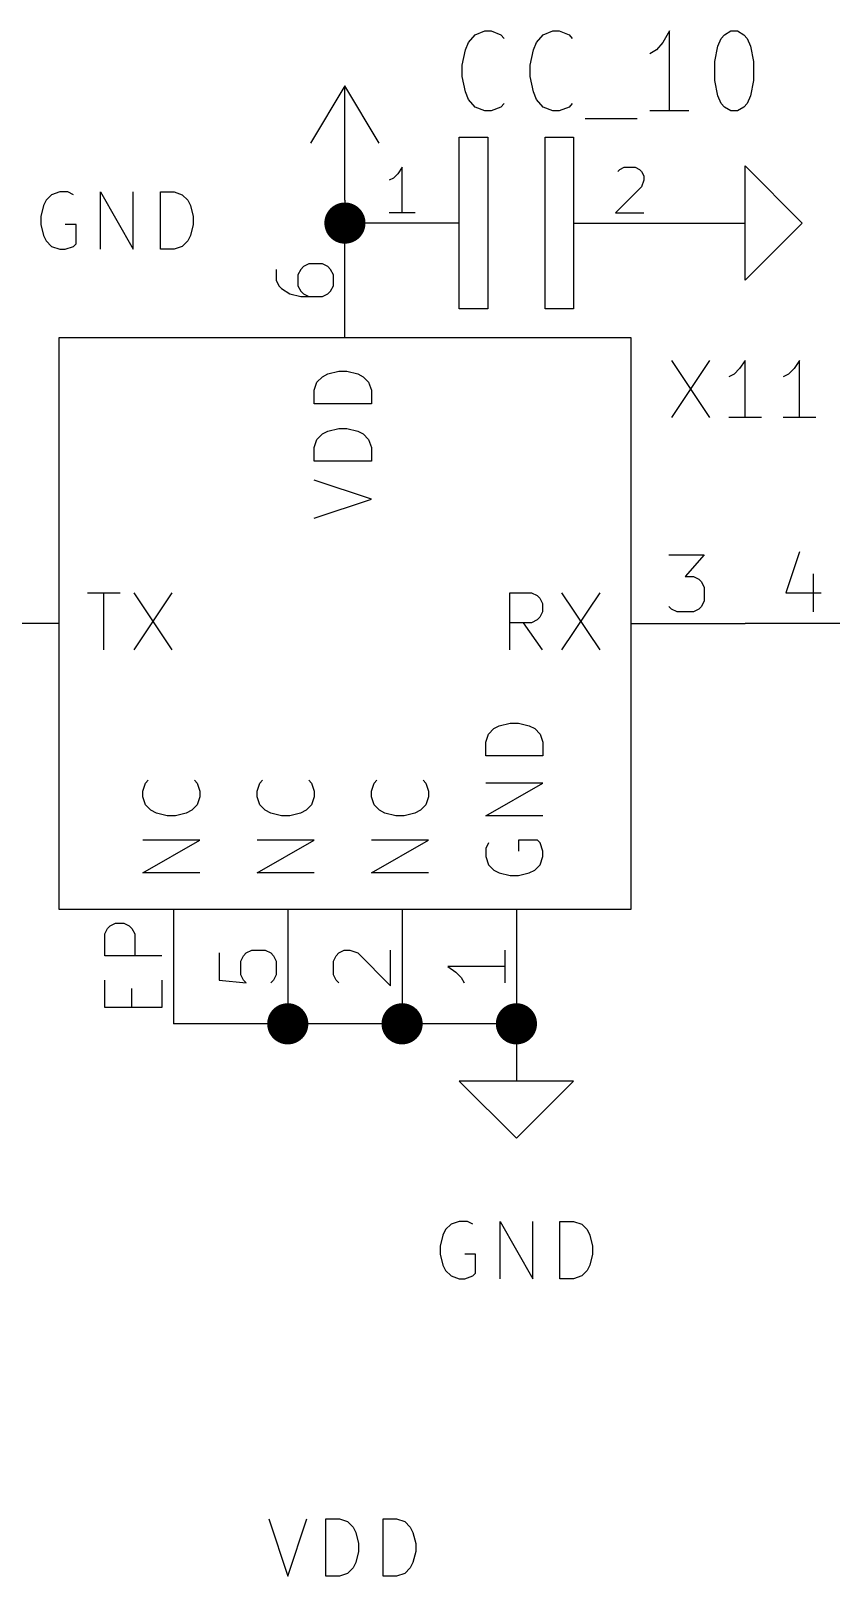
# Model space of a CAD drawing. Header units: millimetres. Extents: x 10 to 287, y -200 to -10.
# Drawn here: x 88.78 to 106.56, y -140.53 to -106.22 of the extents above; entities that cross this region are included whole.
import ezdxf

# ---------------------------------------------------------------- set-up
doc = ezdxf.new("R2010")
doc.units = ezdxf.units.MM
for name, color, linetype in [('GREENSIXTYFIVE', 129, 'CONTINUOUS'), ('LIGHTGREEN', 92, 'CONTINUOUS'), ('LIGHTRED', 12, 'CONTINUOUS'), ('RED', 14, 'CONTINUOUS')]:
    doc.layers.add(name, color=color, linetype=linetype)

msp = doc.modelspace()

# ---------------------------------------------------------------- linework, layer by layer
at = {"layer": 'GREENSIXTYFIVE', "linetype": 'CONTINUOUS'}
for p, q in [((98.5055, -106.4766), (98.6494, -106.3073)), ((98.5055, -106.4766), (98.6494, -106.3073)), ((98.6494, -106.3073), (98.8653, -106.2226)), ((98.6494, -106.3073), (98.8653, -106.2226)), ((98.8653, -106.2226), (99.0092, -106.2226)), ((98.8653, -106.2226), (99.0092, -106.2226)), ((99.0092, -106.2226), (99.2251, -106.3073)), ((99.0092, -106.2226), (99.2251, -106.3073)), ((99.2251, -106.3073), (99.2971, -106.392)), ((99.2251, -106.3073), (99.2971, -106.392)), ((100.0168, -106.4766), (100.1607, -106.3073)), ((100.0168, -106.4766), (100.1607, -106.3073)), ((100.1607, -106.3073), (100.3766, -106.2226)), ((100.1607, -106.3073), (100.3766, -106.2226)), ((100.3766, -106.2226), (100.5205, -106.2226)), ((100.3766, -106.2226), (100.5205, -106.2226)), ((100.5205, -106.2226), (100.7364, -106.3073)), ((100.5205, -106.2226), (100.7364, -106.3073)), ((100.7364, -106.3073), (100.8084, -106.392)), ((100.7364, -106.3073), (100.8084, -106.392)), ((102.9674, -106.2226), (102.8235, -106.4766)), ((102.9674, -106.2226), (102.8235, -106.4766)), ((102.9674, -108.0006), (102.9674, -106.2226)), ((102.9674, -108.0006), (102.9674, -106.2226)), ((104.1189, -106.392), (104.1908, -106.3073)), ((104.1189, -106.392), (104.1908, -106.3073)), ((104.1908, -106.3073), (104.3348, -106.2226)), ((104.1908, -106.3073), (104.3348, -106.2226)), ((104.3348, -106.2226), (104.4787, -106.2226)), ((104.3348, -106.2226), (104.4787, -106.2226)), ((104.4787, -106.2226), (104.6226, -106.3073)), ((104.4787, -106.2226), (104.6226, -106.3073)), ((104.6226, -106.3073), (104.6946, -106.392)), ((104.6226, -106.3073), (104.6946, -106.392)), ((98.3615, -106.9846), (98.4335, -106.646)), ((98.3615, -106.9846), (98.4335, -106.646)), ((98.4335, -106.646), (98.5055, -106.4766)), ((98.4335, -106.646), (98.5055, -106.4766)), ((99.8728, -106.9846), (99.9448, -106.646)), ((99.8728, -106.9846), (99.9448, -106.646)), ((99.9448, -106.646), (100.0168, -106.4766)), ((99.9448, -106.646), (100.0168, -106.4766)), ((102.6796, -106.646), (102.5356, -106.7306)), ((102.6796, -106.646), (102.5356, -106.7306)), ((102.8235, -106.4766), (102.6796, -106.646)), ((102.8235, -106.4766), (102.6796, -106.646)), ((103.9749, -106.9), (104.0469, -106.5613)), ((103.9749, -106.9), (104.0469, -106.5613)), ((104.0469, -106.5613), (104.1189, -106.392)), ((104.0469, -106.5613), (104.1189, -106.392)), ((104.6946, -106.392), (104.7666, -106.5613)), ((104.6946, -106.392), (104.7666, -106.5613)), ((104.7666, -106.5613), (104.8385, -106.9)), ((104.7666, -106.5613), (104.8385, -106.9)), ((98.3615, -107.2386), (98.3615, -106.9846)), ((98.3615, -107.2386), (98.3615, -106.9846)), ((99.8728, -107.2386), (99.8728, -106.9846)), ((99.8728, -107.2386), (99.8728, -106.9846)), ((103.9749, -107.3233), (103.9749, -106.9)), ((103.9749, -107.3233), (103.9749, -106.9)), ((104.8385, -106.9), (104.8385, -107.3233)), ((104.8385, -106.9), (104.8385, -107.3233)), ((98.4335, -107.5773), (98.3615, -107.2386)), ((98.4335, -107.5773), (98.3615, -107.2386)), ((99.9448, -107.5773), (99.8728, -107.2386)), ((99.9448, -107.5773), (99.8728, -107.2386)), ((104.0469, -107.662), (103.9749, -107.3233)), ((104.0469, -107.662), (103.9749, -107.3233)), ((104.8385, -107.3233), (104.7666, -107.662)), ((104.8385, -107.3233), (104.7666, -107.662)), ((98.5055, -107.7466), (98.4335, -107.5773)), ((98.5055, -107.7466), (98.4335, -107.5773)), ((100.0168, -107.7466), (99.9448, -107.5773)), ((100.0168, -107.7466), (99.9448, -107.5773)), ((104.1189, -107.8313), (104.0469, -107.662)), ((104.1189, -107.8313), (104.0469, -107.662)), ((104.7666, -107.662), (104.6946, -107.8313)), ((104.7666, -107.662), (104.6946, -107.8313)), ((98.6494, -107.916), (98.5055, -107.7466)), ((98.6494, -107.916), (98.5055, -107.7466)), ((98.8653, -108.0006), (98.6494, -107.916)), ((98.8653, -108.0006), (98.6494, -107.916)), ((99.0092, -108.0006), (98.8653, -108.0006)), ((99.0092, -108.0006), (98.8653, -108.0006)), ((99.2251, -107.916), (99.0092, -108.0006)), ((99.2251, -107.916), (99.0092, -108.0006)), ((99.2971, -107.8313), (99.2251, -107.916)), ((99.2971, -107.8313), (99.2251, -107.916)), ((100.1607, -107.916), (100.0168, -107.7466)), ((100.1607, -107.916), (100.0168, -107.7466)), ((100.3766, -108.0006), (100.1607, -107.916)), ((100.3766, -108.0006), (100.1607, -107.916)), ((100.5205, -108.0006), (100.3766, -108.0006)), ((100.5205, -108.0006), (100.3766, -108.0006)), ((100.7364, -107.916), (100.5205, -108.0006)), ((100.7364, -107.916), (100.5205, -108.0006)), ((100.8084, -107.8313), (100.7364, -107.916)), ((100.8084, -107.8313), (100.7364, -107.916)), ((103.3992, -108.0006), (102.5356, -108.0006)), ((103.3992, -108.0006), (102.5356, -108.0006)), ((104.1908, -107.916), (104.1189, -107.8313)), ((104.1908, -107.916), (104.1189, -107.8313)), ((104.3348, -108.0006), (104.1908, -107.916)), ((104.3348, -108.0006), (104.1908, -107.916)), ((104.4787, -108.0006), (104.3348, -108.0006)), ((104.4787, -108.0006), (104.3348, -108.0006)), ((104.6226, -107.916), (104.4787, -108.0006)), ((104.6226, -107.916), (104.4787, -108.0006)), ((104.6946, -107.8313), (104.6226, -107.916)), ((104.6946, -107.8313), (104.6226, -107.916)), ((101.0963, -108.17), (102.2477, -108.17)), ((101.0963, -108.17), (102.2477, -108.17)), ((89.0595, -110.1015), (88.9991, -110.3434)), ((89.0595, -110.1015), (88.9991, -110.3434)), ((89.12, -109.9806), (89.0595, -110.1015)), ((89.12, -109.9806), (89.0595, -110.1015)), ((89.241, -109.8596), (89.12, -109.9806)), ((89.241, -109.8596), (89.12, -109.9806)), ((89.4224, -109.7991), (89.241, -109.8596)), ((89.4224, -109.7991), (89.241, -109.8596)), ((89.6038, -109.7991), (89.4224, -109.7991)), ((89.6038, -109.7991), (89.4224, -109.7991)), ((89.7248, -109.8596), (89.6038, -109.7991)), ((89.7248, -109.8596), (89.6038, -109.7991)), ((90.3295, -111.0691), (90.3295, -109.7991)), ((90.3295, -109.7991), (91.0552, -111.0691)), ((90.3295, -111.0691), (90.3295, -109.7991)), ((90.3295, -109.7991), (91.0552, -111.0691)), ((91.0552, -111.0691), (91.0552, -109.7991)), ((91.0552, -111.0691), (91.0552, -109.7991)), ((91.66, -111.0691), (91.66, -109.7991)), ((91.66, -109.7991), (91.9624, -109.7991)), ((91.66, -111.0691), (91.66, -109.7991)), ((91.66, -109.7991), (91.9624, -109.7991)), ((91.9624, -109.7991), (92.1438, -109.8596)), ((91.9624, -109.7991), (92.1438, -109.8596)), ((92.1438, -109.8596), (92.2648, -109.9806)), ((92.1438, -109.8596), (92.2648, -109.9806)), ((92.2648, -109.9806), (92.3253, -110.1015)), ((92.2648, -109.9806), (92.3253, -110.1015)), ((92.3253, -110.1015), (92.3857, -110.3434)), ((92.3253, -110.1015), (92.3857, -110.3434)), ((88.9991, -110.3434), (88.9991, -110.5248)), ((88.9991, -110.3434), (88.9991, -110.5248)), ((92.3857, -110.3434), (92.3857, -110.5248)), ((92.3857, -110.3434), (92.3857, -110.5248)), ((88.9991, -110.5248), (89.0595, -110.7667)), ((88.9991, -110.5248), (89.0595, -110.7667)), ((89.0595, -110.7667), (89.12, -110.8877)), ((89.0595, -110.7667), (89.12, -110.8877)), ((89.7852, -110.5248), (89.5433, -110.5248)), ((89.7852, -110.5248), (89.5433, -110.5248)), ((89.7852, -110.9482), (89.7852, -110.5248)), ((89.7852, -110.9482), (89.7852, -110.5248)), ((92.3253, -110.7667), (92.2648, -110.8877)), ((92.3253, -110.7667), (92.2648, -110.8877)), ((92.3857, -110.5248), (92.3253, -110.7667)), ((92.3857, -110.5248), (92.3253, -110.7667)), ((89.12, -110.8877), (89.241, -111.0087)), ((89.12, -110.8877), (89.241, -111.0087)), ((89.241, -111.0087), (89.4224, -111.0691)), ((89.241, -111.0087), (89.4224, -111.0691)), ((89.4224, -111.0691), (89.5433, -111.0691)), ((89.4224, -111.0691), (89.5433, -111.0691)), ((89.5433, -111.0691), (89.7248, -111.0087)), ((89.5433, -111.0691), (89.7248, -111.0087)), ((89.7248, -111.0087), (89.7852, -110.9482)), ((89.7248, -111.0087), (89.7852, -110.9482)), ((91.9624, -111.0691), (91.66, -111.0691)), ((91.9624, -111.0691), (91.66, -111.0691)), ((92.1438, -111.0087), (91.9624, -111.0691)), ((92.1438, -111.0087), (91.9624, -111.0691)), ((92.2648, -110.8877), (92.1438, -111.0087)), ((92.2648, -110.8877), (92.1438, -111.0087)), ((103.0151, -113.539), (103.8617, -114.809)), ((103.8617, -113.539), (103.0151, -114.809)), ((103.0151, -113.539), (103.8617, -114.809)), ((103.8617, -113.539), (103.0151, -114.809)), ((104.6479, -113.539), (104.527, -113.7205)), ((104.6479, -113.539), (104.527, -113.7205)), ((104.6479, -114.809), (104.6479, -113.539)), ((104.6479, -114.809), (104.6479, -113.539)), ((105.8574, -113.539), (105.7365, -113.7205)), ((105.8574, -113.539), (105.7365, -113.7205)), ((105.8574, -114.809), (105.8574, -113.539)), ((105.8574, -114.809), (105.8574, -113.539)), ((95.136, -114.0218), (95.257, -113.9008)), ((95.136, -114.0218), (95.257, -113.9008)), ((95.257, -113.9008), (95.3779, -113.8403)), ((95.257, -113.9008), (95.3779, -113.8403)), ((95.3779, -113.8403), (95.6198, -113.7799)), ((95.3779, -113.8403), (95.6198, -113.7799)), ((95.6198, -113.7799), (95.8012, -113.7799)), ((95.6198, -113.7799), (95.8012, -113.7799)), ((95.8012, -113.7799), (96.0431, -113.8403)), ((95.8012, -113.7799), (96.0431, -113.8403)), ((96.0431, -113.8403), (96.1641, -113.9008)), ((96.0431, -113.8403), (96.1641, -113.9008)), ((96.1641, -113.9008), (96.2851, -114.0218)), ((96.1641, -113.9008), (96.2851, -114.0218)), ((104.406, -113.8414), (104.2851, -113.9019)), ((104.406, -113.8414), (104.2851, -113.9019)), ((104.527, -113.7205), (104.406, -113.8414)), ((104.527, -113.7205), (104.406, -113.8414)), ((105.6155, -113.8414), (105.4946, -113.9019)), ((105.6155, -113.8414), (105.4946, -113.9019)), ((105.7365, -113.7205), (105.6155, -113.8414)), ((105.7365, -113.7205), (105.6155, -113.8414)), ((95.0755, -114.2032), (95.136, -114.0218)), ((95.0755, -114.2032), (95.136, -114.0218)), ((95.0755, -114.5056), (95.0755, -114.2032)), ((95.0755, -114.5056), (95.0755, -114.2032)), ((96.2851, -114.0218), (96.3455, -114.2032)), ((96.2851, -114.0218), (96.3455, -114.2032)), ((96.3455, -114.2032), (96.3455, -114.5056)), ((96.3455, -114.2032), (96.3455, -114.5056)), ((96.3455, -114.5056), (95.0755, -114.5056)), ((96.3455, -114.5056), (95.0755, -114.5056)), ((105.0108, -114.809), (104.2851, -114.809)), ((105.0108, -114.809), (104.2851, -114.809)), ((106.2203, -114.809), (105.4946, -114.809)), ((106.2203, -114.809), (105.4946, -114.809)), ((95.136, -115.2918), (95.257, -115.1708)), ((95.136, -115.2918), (95.257, -115.1708)), ((95.257, -115.1708), (95.3779, -115.1103)), ((95.257, -115.1708), (95.3779, -115.1103)), ((95.3779, -115.1103), (95.6198, -115.0499)), ((95.3779, -115.1103), (95.6198, -115.0499)), ((95.6198, -115.0499), (95.8012, -115.0499)), ((95.6198, -115.0499), (95.8012, -115.0499)), ((95.8012, -115.0499), (96.0431, -115.1103)), ((95.8012, -115.0499), (96.0431, -115.1103)), ((96.0431, -115.1103), (96.1641, -115.1708)), ((96.0431, -115.1103), (96.1641, -115.1708)), ((96.1641, -115.1708), (96.2851, -115.2918)), ((96.1641, -115.1708), (96.2851, -115.2918)), ((95.0755, -115.4732), (95.136, -115.2918)), ((95.0755, -115.4732), (95.136, -115.2918)), ((95.0755, -115.7756), (95.0755, -115.4732)), ((95.0755, -115.7756), (95.0755, -115.4732)), ((96.2851, -115.2918), (96.3455, -115.4732)), ((96.2851, -115.2918), (96.3455, -115.4732)), ((96.3455, -115.4732), (96.3455, -115.7756)), ((96.3455, -115.4732), (96.3455, -115.7756)), ((96.3455, -115.7756), (95.0755, -115.7756)), ((96.3455, -115.7756), (95.0755, -115.7756)), ((96.3455, -116.6223), (95.0755, -116.1989)), ((96.3455, -116.6223), (95.0755, -116.1989)), ((95.0755, -117.0456), (96.3455, -116.6223)), ((95.0755, -117.0456), (96.3455, -116.6223)), ((90.0369, -118.6975), (90.7626, -118.6975)), ((90.0369, -118.6975), (90.7626, -118.6975)), ((90.3998, -119.9675), (90.3998, -118.6975)), ((90.3998, -119.9675), (90.3998, -118.6975)), ((91.065, -118.6975), (91.9116, -119.9675)), ((91.9116, -118.6975), (91.065, -119.9675)), ((91.065, -118.6975), (91.9116, -119.9675)), ((91.9116, -118.6975), (91.065, -119.9675)), ((99.4228, -119.9675), (99.4228, -118.6975)), ((99.4228, -118.6975), (99.9066, -118.6975)), ((99.4228, -119.9675), (99.4228, -118.6975)), ((99.4228, -118.6975), (99.9066, -118.6975)), ((99.9066, -118.6975), (100.0276, -118.758)), ((99.9066, -118.6975), (100.0276, -118.758)), ((100.5719, -118.6975), (101.4185, -119.9675)), ((101.4185, -118.6975), (100.5719, -119.9675)), ((100.5719, -118.6975), (101.4185, -119.9675)), ((101.4185, -118.6975), (100.5719, -119.9675)), ((100.0276, -118.758), (100.0881, -118.8185)), ((100.0276, -118.758), (100.0881, -118.8185)), ((100.0881, -118.8185), (100.1485, -118.9394)), ((100.0881, -118.8185), (100.1485, -118.9394)), ((100.1485, -118.9394), (100.1485, -119.1209)), ((100.1485, -118.9394), (100.1485, -119.1209)), ((99.9066, -119.3628), (99.4228, -119.3628)), ((99.9066, -119.3628), (99.4228, -119.3628)), ((100.1485, -119.9675), (99.7252, -119.3628)), ((100.1485, -119.9675), (99.7252, -119.3628)), ((100.0276, -119.3023), (99.9066, -119.3628)), ((100.0276, -119.3023), (99.9066, -119.3628)), ((100.0881, -119.2418), (100.0276, -119.3023)), ((100.0881, -119.2418), (100.0276, -119.3023)), ((100.1485, -119.1209), (100.0881, -119.2418)), ((100.1485, -119.1209), (100.0881, -119.2418)), ((98.946, -121.8353), (99.067, -121.7143)), ((98.946, -121.8353), (99.067, -121.7143)), ((99.067, -121.7143), (99.1879, -121.6538)), ((99.067, -121.7143), (99.1879, -121.6538)), ((99.1879, -121.6538), (99.4298, -121.5934)), ((99.1879, -121.6538), (99.4298, -121.5934)), ((99.4298, -121.5934), (99.6112, -121.5934)), ((99.4298, -121.5934), (99.6112, -121.5934)), ((99.6112, -121.5934), (99.8531, -121.6538)), ((99.6112, -121.5934), (99.8531, -121.6538)), ((99.8531, -121.6538), (99.9741, -121.7143)), ((99.8531, -121.6538), (99.9741, -121.7143)), ((99.9741, -121.7143), (100.0951, -121.8353)), ((99.9741, -121.7143), (100.0951, -121.8353)), ((98.8855, -122.0167), (98.946, -121.8353)), ((98.8855, -122.0167), (98.946, -121.8353)), ((98.8855, -122.3191), (98.8855, -122.0167)), ((98.8855, -122.3191), (98.8855, -122.0167)), ((100.0951, -121.8353), (100.1555, -122.0167)), ((100.0951, -121.8353), (100.1555, -122.0167)), ((100.1555, -122.0167), (100.1555, -122.3191)), ((100.1555, -122.0167), (100.1555, -122.3191)), ((100.1555, -122.3191), (98.8855, -122.3191)), ((100.1555, -122.3191), (98.8855, -122.3191)), ((91.2655, -123.1053), (91.326, -122.9238)), ((91.2655, -123.1053), (91.326, -122.9238)), ((91.2655, -123.2262), (91.2655, -123.1053)), ((91.2655, -123.2262), (91.2655, -123.1053)), ((91.326, -122.9238), (91.3865, -122.8634)), ((91.326, -122.9238), (91.3865, -122.8634)), ((92.4146, -122.8634), (92.4751, -122.9238)), ((92.4146, -122.8634), (92.4751, -122.9238)), ((92.4751, -122.9238), (92.5355, -123.1053)), ((92.4751, -122.9238), (92.5355, -123.1053)), ((92.5355, -123.1053), (92.5355, -123.2262)), ((92.5355, -123.1053), (92.5355, -123.2262)), ((93.8055, -123.1053), (93.866, -122.9238)), ((93.8055, -123.1053), (93.866, -122.9238)), ((93.8055, -123.2262), (93.8055, -123.1053)), ((93.8055, -123.2262), (93.8055, -123.1053)), ((93.866, -122.9238), (93.9265, -122.8634)), ((93.866, -122.9238), (93.9265, -122.8634)), ((94.9546, -122.8634), (95.0151, -122.9238)), ((94.9546, -122.8634), (95.0151, -122.9238)), ((95.0151, -122.9238), (95.0755, -123.1053)), ((95.0151, -122.9238), (95.0755, -123.1053)), ((95.0755, -123.1053), (95.0755, -123.2262)), ((95.0755, -123.1053), (95.0755, -123.2262)), ((96.3455, -123.1053), (96.406, -122.9238)), ((96.3455, -123.1053), (96.406, -122.9238)), ((96.3455, -123.2262), (96.3455, -123.1053)), ((96.3455, -123.2262), (96.3455, -123.1053)), ((96.406, -122.9238), (96.4665, -122.8634)), ((96.406, -122.9238), (96.4665, -122.8634)), ((97.4946, -122.8634), (97.5551, -122.9238)), ((97.4946, -122.8634), (97.5551, -122.9238)), ((97.5551, -122.9238), (97.6155, -123.1053)), ((97.5551, -122.9238), (97.6155, -123.1053)), ((97.6155, -123.1053), (97.6155, -123.2262)), ((97.6155, -123.1053), (97.6155, -123.2262)), ((98.8855, -123.6496), (100.1555, -122.9239)), ((100.1555, -122.9239), (98.8855, -122.9239)), ((98.8855, -123.6496), (100.1555, -122.9239)), ((100.1555, -122.9239), (98.8855, -122.9239)), ((91.326, -123.4076), (91.2655, -123.2262)), ((91.326, -123.4076), (91.2655, -123.2262)), ((91.447, -123.5286), (91.326, -123.4076)), ((91.447, -123.5286), (91.326, -123.4076)), ((92.4751, -123.4076), (92.3541, -123.5286)), ((92.4751, -123.4076), (92.3541, -123.5286)), ((92.5355, -123.2262), (92.4751, -123.4076)), ((92.5355, -123.2262), (92.4751, -123.4076)), ((93.866, -123.4076), (93.8055, -123.2262)), ((93.866, -123.4076), (93.8055, -123.2262)), ((93.987, -123.5286), (93.866, -123.4076)), ((93.987, -123.5286), (93.866, -123.4076)), ((95.0151, -123.4076), (94.8941, -123.5286)), ((95.0151, -123.4076), (94.8941, -123.5286)), ((95.0755, -123.2262), (95.0151, -123.4076)), ((95.0755, -123.2262), (95.0151, -123.4076)), ((96.406, -123.4076), (96.3455, -123.2262)), ((96.406, -123.4076), (96.3455, -123.2262)), ((96.527, -123.5286), (96.406, -123.4076)), ((96.527, -123.5286), (96.406, -123.4076)), ((97.5551, -123.4076), (97.4341, -123.5286)), ((97.5551, -123.4076), (97.4341, -123.5286)), ((97.6155, -123.2262), (97.5551, -123.4076)), ((97.6155, -123.2262), (97.5551, -123.4076)), ((91.5679, -123.5891), (91.447, -123.5286)), ((91.5679, -123.5891), (91.447, -123.5286)), ((91.8098, -123.6495), (91.5679, -123.5891)), ((91.8098, -123.6495), (91.5679, -123.5891)), ((91.9912, -123.6495), (91.8098, -123.6495)), ((91.9912, -123.6495), (91.8098, -123.6495)), ((92.2331, -123.5891), (91.9912, -123.6495)), ((92.2331, -123.5891), (91.9912, -123.6495)), ((92.3541, -123.5286), (92.2331, -123.5891)), ((92.3541, -123.5286), (92.2331, -123.5891)), ((94.1079, -123.5891), (93.987, -123.5286)), ((94.1079, -123.5891), (93.987, -123.5286)), ((94.3498, -123.6495), (94.1079, -123.5891)), ((94.3498, -123.6495), (94.1079, -123.5891)), ((94.5312, -123.6495), (94.3498, -123.6495)), ((94.5312, -123.6495), (94.3498, -123.6495)), ((94.7731, -123.5891), (94.5312, -123.6495)), ((94.7731, -123.5891), (94.5312, -123.6495)), ((94.8941, -123.5286), (94.7731, -123.5891)), ((94.8941, -123.5286), (94.7731, -123.5891)), ((96.6479, -123.5891), (96.527, -123.5286)), ((96.6479, -123.5891), (96.527, -123.5286)), ((96.8898, -123.6495), (96.6479, -123.5891)), ((96.8898, -123.6495), (96.6479, -123.5891)), ((97.0712, -123.6495), (96.8898, -123.6495)), ((97.0712, -123.6495), (96.8898, -123.6495)), ((97.3131, -123.5891), (97.0712, -123.6495)), ((97.3131, -123.5891), (97.0712, -123.6495)), ((97.4341, -123.5286), (97.3131, -123.5891)), ((97.4341, -123.5286), (97.3131, -123.5891)), ((100.1555, -123.6496), (98.8855, -123.6496)), ((100.1555, -123.6496), (98.8855, -123.6496)), ((91.2655, -124.9196), (92.5355, -124.1939)), ((92.5355, -124.1939), (91.2655, -124.1939)), ((91.2655, -124.9196), (92.5355, -124.1939)), ((92.5355, -124.1939), (91.2655, -124.1939)), ((93.8055, -124.9196), (95.0755, -124.1939)), ((95.0755, -124.1939), (93.8055, -124.1939)), ((93.8055, -124.9196), (95.0755, -124.1939)), ((95.0755, -124.1939), (93.8055, -124.1939)), ((96.3455, -124.9196), (97.6155, -124.1939)), ((97.6155, -124.1939), (96.3455, -124.1939)), ((96.3455, -124.9196), (97.6155, -124.1939)), ((97.6155, -124.1939), (96.3455, -124.1939)), ((100.0346, -124.1939), (99.6112, -124.1939)), ((99.6112, -124.1939), (99.6112, -124.4358)), ((100.0346, -124.1939), (99.6112, -124.1939)), ((99.6112, -124.1939), (99.6112, -124.4358)), ((100.0951, -124.2543), (100.0346, -124.1939)), ((100.0951, -124.2543), (100.0346, -124.1939)), ((98.946, -124.2543), (98.8855, -124.3753)), ((98.946, -124.2543), (98.8855, -124.3753)), ((98.8855, -124.3753), (98.8855, -124.5567)), ((98.8855, -124.3753), (98.8855, -124.5567)), ((100.1555, -124.4358), (100.0951, -124.2543)), ((100.1555, -124.4358), (100.0951, -124.2543)), ((100.1555, -124.5567), (100.1555, -124.4358)), ((100.1555, -124.5567), (100.1555, -124.4358)), ((98.8855, -124.5567), (98.946, -124.7381)), ((98.8855, -124.5567), (98.946, -124.7381)), ((98.946, -124.7381), (99.067, -124.8591)), ((98.946, -124.7381), (99.067, -124.8591)), ((99.067, -124.8591), (99.1879, -124.9196)), ((99.067, -124.8591), (99.1879, -124.9196)), ((99.8531, -124.9196), (99.9741, -124.8591)), ((99.8531, -124.9196), (99.9741, -124.8591)), ((99.9741, -124.8591), (100.0951, -124.7381)), ((99.9741, -124.8591), (100.0951, -124.7381)), ((100.0951, -124.7381), (100.1555, -124.5567)), ((100.0951, -124.7381), (100.1555, -124.5567)), ((92.5355, -124.9196), (91.2655, -124.9196)), ((92.5355, -124.9196), (91.2655, -124.9196)), ((95.0755, -124.9196), (93.8055, -124.9196)), ((95.0755, -124.9196), (93.8055, -124.9196)), ((97.6155, -124.9196), (96.3455, -124.9196)), ((97.6155, -124.9196), (96.3455, -124.9196)), ((99.1879, -124.9196), (99.4298, -124.98)), ((99.1879, -124.9196), (99.4298, -124.98)), ((99.4298, -124.98), (99.6112, -124.98)), ((99.4298, -124.98), (99.6112, -124.98)), ((99.6112, -124.98), (99.8531, -124.9196)), ((99.6112, -124.98), (99.8531, -124.9196)), ((98.1165, -132.7197), (97.9955, -132.8407)), ((98.1165, -132.7197), (97.9955, -132.8407)), ((98.2979, -132.6592), (98.1165, -132.7197)), ((98.2979, -132.6592), (98.1165, -132.7197)), ((98.4793, -132.6592), (98.2979, -132.6592)), ((98.4793, -132.6592), (98.2979, -132.6592)), ((98.6003, -132.7197), (98.4793, -132.6592)), ((98.6003, -132.7197), (98.4793, -132.6592)), ((99.205, -133.9292), (99.205, -132.6592)), ((99.205, -132.6592), (99.9307, -133.9292)), ((99.205, -133.9292), (99.205, -132.6592)), ((99.205, -132.6592), (99.9307, -133.9292)), ((99.9307, -133.9292), (99.9307, -132.6592)), ((99.9307, -133.9292), (99.9307, -132.6592)), ((100.5355, -133.9292), (100.5355, -132.6592)), ((100.5355, -132.6592), (100.8379, -132.6592)), ((100.5355, -133.9292), (100.5355, -132.6592)), ((100.5355, -132.6592), (100.8379, -132.6592)), ((100.8379, -132.6592), (101.0193, -132.7197)), ((100.8379, -132.6592), (101.0193, -132.7197)), ((101.0193, -132.7197), (101.1403, -132.8407)), ((101.0193, -132.7197), (101.1403, -132.8407)), ((97.935, -132.9616), (97.8746, -133.2035)), ((97.935, -132.9616), (97.8746, -133.2035)), ((97.9955, -132.8407), (97.935, -132.9616)), ((97.9955, -132.8407), (97.935, -132.9616)), ((101.1403, -132.8407), (101.2008, -132.9616)), ((101.1403, -132.8407), (101.2008, -132.9616)), ((101.2008, -132.9616), (101.2612, -133.2035)), ((101.2008, -132.9616), (101.2612, -133.2035)), ((97.8746, -133.2035), (97.8746, -133.3849)), ((97.8746, -133.2035), (97.8746, -133.3849)), ((97.8746, -133.3849), (97.935, -133.6268)), ((97.8746, -133.3849), (97.935, -133.6268)), ((98.6607, -133.3849), (98.4188, -133.3849)), ((98.6607, -133.3849), (98.4188, -133.3849)), ((98.6607, -133.8083), (98.6607, -133.3849)), ((98.6607, -133.8083), (98.6607, -133.3849)), ((101.2612, -133.3849), (101.2008, -133.6268)), ((101.2612, -133.3849), (101.2008, -133.6268)), ((101.2612, -133.2035), (101.2612, -133.3849)), ((101.2612, -133.2035), (101.2612, -133.3849)), ((97.935, -133.6268), (97.9955, -133.7478)), ((97.935, -133.6268), (97.9955, -133.7478)), ((97.9955, -133.7478), (98.1165, -133.8688)), ((97.9955, -133.7478), (98.1165, -133.8688)), ((98.6003, -133.8688), (98.6607, -133.8083)), ((98.6003, -133.8688), (98.6607, -133.8083)), ((101.1403, -133.7478), (101.0193, -133.8688)), ((101.1403, -133.7478), (101.0193, -133.8688)), ((101.2008, -133.6268), (101.1403, -133.7478)), ((101.2008, -133.6268), (101.1403, -133.7478)), ((98.1165, -133.8688), (98.2979, -133.9292)), ((98.1165, -133.8688), (98.2979, -133.9292)), ((98.2979, -133.9292), (98.4188, -133.9292)), ((98.2979, -133.9292), (98.4188, -133.9292)), ((98.4188, -133.9292), (98.6003, -133.8688)), ((98.4188, -133.9292), (98.6003, -133.8688)), ((100.8379, -133.9292), (100.5355, -133.9292)), ((100.8379, -133.9292), (100.5355, -133.9292)), ((101.0193, -133.8688), (100.8379, -133.9292)), ((101.0193, -133.8688), (100.8379, -133.9292)), ((94.0646, -139.2632), (94.4879, -140.5332)), ((94.0646, -139.2632), (94.4879, -140.5332)), ((94.4879, -140.5332), (94.9113, -139.2632)), ((94.4879, -140.5332), (94.9113, -139.2632)), ((95.3346, -140.5332), (95.3346, -139.2632)), ((95.3346, -139.2632), (95.637, -139.2632)), ((95.3346, -140.5332), (95.3346, -139.2632)), ((95.3346, -139.2632), (95.637, -139.2632)), ((95.637, -139.2632), (95.8184, -139.3237)), ((95.637, -139.2632), (95.8184, -139.3237)), ((96.6046, -140.5332), (96.6046, -139.2632)), ((96.6046, -139.2632), (96.907, -139.2632)), ((96.6046, -140.5332), (96.6046, -139.2632)), ((96.6046, -139.2632), (96.907, -139.2632)), ((96.907, -139.2632), (97.0884, -139.3237)), ((96.907, -139.2632), (97.0884, -139.3237)), ((95.8184, -139.3237), (95.9394, -139.4447)), ((95.8184, -139.3237), (95.9394, -139.4447)), ((95.9394, -139.4447), (95.9999, -139.5656)), ((95.9394, -139.4447), (95.9999, -139.5656)), ((95.9999, -139.5656), (96.0603, -139.8075)), ((95.9999, -139.5656), (96.0603, -139.8075)), ((97.0884, -139.3237), (97.2094, -139.4447)), ((97.0884, -139.3237), (97.2094, -139.4447)), ((97.2094, -139.4447), (97.2699, -139.5656)), ((97.2094, -139.4447), (97.2699, -139.5656)), ((97.2699, -139.5656), (97.3303, -139.8075)), ((97.2699, -139.5656), (97.3303, -139.8075)), ((96.0603, -139.8075), (96.0603, -139.9889)), ((96.0603, -139.8075), (96.0603, -139.9889)), ((97.3303, -139.8075), (97.3303, -139.9889)), ((97.3303, -139.8075), (97.3303, -139.9889)), ((95.9999, -140.2308), (95.9394, -140.3518)), ((95.9999, -140.2308), (95.9394, -140.3518)), ((96.0603, -139.9889), (95.9999, -140.2308)), ((96.0603, -139.9889), (95.9999, -140.2308)), ((97.2699, -140.2308), (97.2094, -140.3518)), ((97.2699, -140.2308), (97.2094, -140.3518)), ((97.3303, -139.9889), (97.2699, -140.2308)), ((97.3303, -139.9889), (97.2699, -140.2308)), ((95.637, -140.5332), (95.3346, -140.5332)), ((95.637, -140.5332), (95.3346, -140.5332)), ((95.8184, -140.4728), (95.637, -140.5332)), ((95.8184, -140.4728), (95.637, -140.5332)), ((95.9394, -140.3518), (95.8184, -140.4728)), ((95.9394, -140.3518), (95.8184, -140.4728)), ((96.907, -140.5332), (96.6046, -140.5332)), ((96.907, -140.5332), (96.6046, -140.5332)), ((97.0884, -140.4728), (96.907, -140.5332)), ((97.0884, -140.4728), (96.907, -140.5332)), ((97.2094, -140.3518), (97.0884, -140.4728)), ((97.2094, -140.3518), (97.0884, -140.4728))]:
    msp.add_line(p, q, dxfattribs=at)
at = {"layer": 'LIGHTGREEN', "linetype": 'CONTINUOUS'}
for p, q in [((95.758, -109.982), (95.758, -110.49)), ((94.488, -128.27), (91.948, -128.27)), ((97.028, -128.27), (94.488, -128.27)), ((99.568, -128.27), (97.028, -128.27))]:
    msp.add_line(p, q, dxfattribs=at)
at = {"layer": 'LIGHTGREEN', "const_width": 0.4572}
for points in [[(95.5294, -110.49, 1), (95.9866, -110.49, 1)], [(94.2594, -128.27, 1), (94.7166, -128.27, 1)], [(96.7994, -128.27, 1), (97.2566, -128.27, 1)], [(99.3394, -128.27, 1), (99.7966, -128.27, 1)]]:
    msp.add_lwpolyline(points, format="xyb", close=True, dxfattribs=at)
at = {"layer": 'LIGHTRED', "linetype": 'CONTINUOUS'}
for p, q in [((96.9312, -109.3932), (96.8344, -109.4899)), ((96.9312, -109.3932), (96.8344, -109.4899)), ((97.028, -109.248), (96.9312, -109.3932)), ((97.028, -109.248), (96.9312, -109.3932)), ((97.028, -110.264), (97.028, -109.248)), ((97.028, -110.264), (97.028, -109.248)), ((101.8177, -109.3448), (101.8661, -109.2964)), ((101.8177, -109.3448), (101.8661, -109.2964)), ((101.8661, -109.2964), (101.9628, -109.248)), ((101.8661, -109.2964), (101.9628, -109.248)), ((101.9628, -109.248), (102.2047, -109.248)), ((101.9628, -109.248), (102.2047, -109.248)), ((102.2047, -109.248), (102.3015, -109.2964)), ((102.2047, -109.248), (102.3015, -109.2964)), ((102.3015, -109.2964), (102.3499, -109.3448)), ((102.3015, -109.2964), (102.3499, -109.3448)), ((102.3499, -109.3448), (102.3982, -109.4416)), ((102.3499, -109.3448), (102.3982, -109.4416)), ((102.3982, -109.4416), (102.3982, -109.5383)), ((102.3982, -109.4416), (102.3982, -109.5383)), ((96.8344, -109.4899), (96.7377, -109.5383)), ((96.8344, -109.4899), (96.7377, -109.5383)), ((102.3499, -109.6835), (101.7693, -110.264)), ((102.3499, -109.6835), (101.7693, -110.264)), ((102.3982, -109.5383), (102.3499, -109.6835)), ((102.3982, -109.5383), (102.3499, -109.6835)), ((97.3182, -110.264), (96.7377, -110.264)), ((97.3182, -110.264), (96.7377, -110.264)), ((101.7693, -110.264), (102.3982, -110.264)), ((101.7693, -110.264), (102.3982, -110.264)), ((94.8357, -111.4575), (94.7752, -111.518)), ((94.8357, -111.4575), (94.7752, -111.518)), ((94.9566, -111.397), (94.8357, -111.4575)), ((94.9566, -111.397), (94.8357, -111.4575)), ((95.259, -111.397), (94.9566, -111.397)), ((95.259, -111.397), (94.9566, -111.397)), ((95.38, -111.4575), (95.259, -111.397)), ((95.38, -111.4575), (95.259, -111.397)), ((95.4405, -111.518), (95.38, -111.4575)), ((95.4405, -111.518), (95.38, -111.4575)), ((94.2309, -111.518), (94.2309, -111.7599)), ((94.2309, -111.518), (94.2309, -111.7599)), ((94.2309, -111.7599), (94.2914, -111.8808)), ((94.2309, -111.7599), (94.2914, -111.8808)), ((94.7752, -111.518), (94.7147, -111.6389)), ((94.7752, -111.518), (94.7147, -111.6389)), ((94.7147, -111.6389), (94.7147, -111.8808)), ((94.7147, -111.6389), (94.7147, -111.8808)), ((95.5009, -111.6389), (95.4405, -111.518)), ((95.5009, -111.6389), (95.4405, -111.518)), ((95.5009, -111.8808), (95.5009, -111.6389)), ((95.5009, -111.8808), (95.5009, -111.6389)), ((94.2914, -111.8808), (94.3519, -111.9413)), ((94.2914, -111.8808), (94.3519, -111.9413)), ((94.3519, -111.9413), (94.5333, -112.0623)), ((94.3519, -111.9413), (94.5333, -112.0623)), ((94.5333, -112.0623), (94.7752, -112.1227)), ((94.5333, -112.0623), (94.7752, -112.1227)), ((94.7147, -111.8808), (94.7752, -112.0018)), ((94.7147, -111.8808), (94.7752, -112.0018)), ((94.7752, -112.0018), (94.8357, -112.0623)), ((94.7752, -112.0018), (94.8357, -112.0623)), ((94.7752, -112.1227), (95.259, -112.1227)), ((94.7752, -112.1227), (95.259, -112.1227)), ((94.8357, -112.0623), (94.9566, -112.1227)), ((94.8357, -112.0623), (94.9566, -112.1227)), ((95.259, -112.1227), (95.38, -112.0623)), ((95.259, -112.1227), (95.38, -112.0623)), ((95.38, -112.0623), (95.4405, -112.0018)), ((95.38, -112.0623), (95.4405, -112.0018)), ((95.4405, -112.0018), (95.5009, -111.8808)), ((95.4405, -112.0018), (95.5009, -111.8808)), ((102.9547, -117.8529), (103.7409, -117.8529)), ((102.9547, -117.8529), (103.7409, -117.8529)), ((103.7409, -117.8529), (103.3175, -118.3367)), ((103.7409, -117.8529), (103.3175, -118.3367)), ((105.8575, -117.7925), (105.5552, -118.6996)), ((105.8575, -117.7925), (105.5552, -118.6996)), ((103.3175, -118.3367), (103.499, -118.3367)), ((103.3175, -118.3367), (103.499, -118.3367)), ((103.499, -118.3367), (103.6199, -118.3972)), ((103.499, -118.3367), (103.6199, -118.3972)), ((106.1599, -118.2763), (106.1599, -119.1229)), ((106.1599, -118.2763), (106.1599, -119.1229)), ((103.6199, -118.3972), (103.6804, -118.4577)), ((103.6199, -118.3972), (103.6804, -118.4577)), ((103.6804, -118.4577), (103.7409, -118.5786)), ((103.6804, -118.4577), (103.7409, -118.5786)), ((103.7409, -118.5786), (103.7409, -118.881)), ((103.7409, -118.5786), (103.7409, -118.881)), ((105.5552, -118.6996), (106.3413, -118.6996)), ((105.5552, -118.6996), (106.3413, -118.6996)), ((103.0152, -119.0625), (102.9547, -119.002)), ((103.0152, -119.0625), (102.9547, -119.002)), ((103.6804, -119.002), (103.6199, -119.0625)), ((103.6804, -119.002), (103.6199, -119.0625)), ((103.7409, -118.881), (103.6804, -119.002)), ((103.7409, -118.881), (103.6804, -119.002)), ((103.1361, -119.1229), (103.0152, -119.0625)), ((103.1361, -119.1229), (103.0152, -119.0625)), ((103.499, -119.1229), (103.1361, -119.1229)), ((103.499, -119.1229), (103.1361, -119.1229)), ((103.6199, -119.0625), (103.499, -119.1229)), ((103.6199, -119.0625), (103.499, -119.1229)), ((90.4209, -126.2743), (90.4814, -126.1533)), ((90.4209, -126.2743), (90.4814, -126.1533)), ((90.4814, -126.1533), (90.5419, -126.0928)), ((90.4814, -126.1533), (90.5419, -126.0928)), ((90.5419, -126.0928), (90.6628, -126.0324)), ((90.5419, -126.0928), (90.6628, -126.0324)), ((90.6628, -126.0324), (90.8443, -126.0324)), ((90.6628, -126.0324), (90.8443, -126.0324)), ((90.8443, -126.0324), (90.9652, -126.0928)), ((90.8443, -126.0324), (90.9652, -126.0928)), ((90.9652, -126.0928), (91.0257, -126.1533)), ((90.9652, -126.0928), (91.0257, -126.1533)), ((91.0257, -126.1533), (91.0862, -126.2743)), ((91.0257, -126.1533), (91.0862, -126.2743)), ((90.4209, -126.7581), (90.4209, -126.2743)), ((90.4209, -126.7581), (90.4209, -126.2743)), ((91.0862, -126.2743), (91.0862, -126.7581)), ((91.0862, -126.2743), (91.0862, -126.7581)), ((91.6909, -126.7581), (90.4209, -126.7581)), ((91.6909, -126.7581), (90.4209, -126.7581)), ((92.9609, -126.6975), (92.9609, -127.3023)), ((92.9609, -126.6975), (92.9609, -127.3023)), ((93.4447, -126.8789), (93.5052, -126.758)), ((93.4447, -126.8789), (93.5052, -126.758)), ((93.4447, -127.1813), (93.4447, -126.8789)), ((93.4447, -127.1813), (93.4447, -126.8789)), ((93.5052, -126.758), (93.5657, -126.6975)), ((93.5052, -126.758), (93.5657, -126.6975)), ((93.5657, -126.6975), (93.6866, -126.637)), ((93.5657, -126.6975), (93.6866, -126.637)), ((93.6866, -126.637), (93.989, -126.637)), ((93.6866, -126.637), (93.989, -126.637)), ((93.989, -126.637), (94.11, -126.6975)), ((93.989, -126.637), (94.11, -126.6975)), ((94.11, -126.6975), (94.1705, -126.758)), ((94.11, -126.6975), (94.1705, -126.758)), ((94.1705, -126.758), (94.2309, -126.8789)), ((94.1705, -126.758), (94.2309, -126.8789)), ((94.2309, -126.8789), (94.2309, -127.1813)), ((94.2309, -126.8789), (94.2309, -127.1813)), ((95.5009, -126.8789), (95.5614, -126.758)), ((95.5009, -126.8789), (95.5614, -126.758)), ((95.5009, -127.1813), (95.5009, -126.8789)), ((95.5009, -127.1813), (95.5009, -126.8789)), ((95.5614, -126.758), (95.6219, -126.6975)), ((95.5614, -126.758), (95.6219, -126.6975)), ((95.6219, -126.6975), (95.7428, -126.637)), ((95.6219, -126.6975), (95.7428, -126.637)), ((95.7428, -126.637), (95.8638, -126.637)), ((95.7428, -126.637), (95.8638, -126.637)), ((95.8638, -126.637), (96.0452, -126.6975)), ((95.8638, -126.637), (96.0452, -126.6975)), ((96.0452, -126.6975), (96.7709, -127.4232)), ((96.0452, -126.6975), (96.7709, -127.4232)), ((96.7709, -127.4232), (96.7709, -126.637)), ((96.7709, -127.4232), (96.7709, -126.637)), ((99.3109, -126.637), (99.3109, -127.3627)), ((99.3109, -126.637), (99.3109, -127.3627)), ((93.5052, -127.3023), (93.4447, -127.1813)), ((93.5052, -127.3023), (93.4447, -127.1813)), ((94.2309, -127.1813), (94.1705, -127.3023)), ((94.2309, -127.1813), (94.1705, -127.3023)), ((95.5614, -127.3023), (95.5009, -127.1813)), ((95.5614, -127.3023), (95.5009, -127.1813)), ((99.3109, -126.9999), (98.0409, -126.9999)), ((98.0409, -126.9999), (98.2224, -127.1208)), ((99.3109, -126.9999), (98.0409, -126.9999)), ((98.0409, -126.9999), (98.2224, -127.1208)), ((98.2224, -127.1208), (98.3433, -127.2418)), ((98.2224, -127.1208), (98.3433, -127.2418)), ((98.3433, -127.2418), (98.4038, -127.3627)), ((98.3433, -127.2418), (98.4038, -127.3627)), ((90.4209, -127.9071), (90.4209, -127.3023)), ((90.4209, -127.9071), (90.4209, -127.3023)), ((91.0257, -127.9071), (91.0257, -127.4837)), ((91.0257, -127.9071), (91.0257, -127.4837)), ((91.6909, -127.3023), (91.6909, -127.9071)), ((91.6909, -127.3023), (91.6909, -127.9071)), ((92.9609, -127.3023), (93.5657, -127.3627)), ((92.9609, -127.3023), (93.5657, -127.3627)), ((93.5657, -127.3627), (93.5052, -127.3023)), ((93.5657, -127.3627), (93.5052, -127.3023)), ((94.1705, -127.3023), (94.11, -127.3627)), ((94.1705, -127.3023), (94.11, -127.3627)), ((95.6219, -127.3627), (95.5614, -127.3023)), ((95.6219, -127.3627), (95.5614, -127.3023)), ((91.6909, -127.9071), (90.4209, -127.9071)), ((91.6909, -127.9071), (90.4209, -127.9071))]:
    msp.add_line(p, q, dxfattribs=at)
at = {"layer": 'RED', "linetype": 'CONTINUOUS'}
for p, q in [((95.758, -107.442), (94.996, -108.712)), ((96.52, -108.712), (95.758, -107.442)), ((95.758, -109.982), (95.758, -107.442)), ((98.298, -112.3969), (98.298, -108.585)), ((98.298, -108.585), (98.933, -108.585)), ((98.933, -108.585), (98.933, -112.3969)), ((100.2049, -112.3969), (100.2049, -108.585)), ((100.2049, -108.585), (100.838, -108.585)), ((100.838, -108.585), (100.838, -112.3969)), ((104.648, -110.49), (104.648, -109.22)), ((104.648, -109.22), (105.918, -110.49)), ((95.758, -113.03), (95.758, -110.49)), ((98.298, -110.49), (95.758, -110.49)), ((98.298, -110.49), (95.758, -110.49)), ((95.758, -113.03), (95.758, -110.49)), ((100.838, -110.49), (103.378, -110.49)), ((100.838, -110.49), (103.378, -110.49)), ((103.378, -110.49), (104.648, -110.49)), ((105.918, -110.49), (104.648, -111.76)), ((104.648, -111.76), (104.648, -110.49)), ((98.933, -112.3969), (98.298, -112.3969)), ((100.838, -112.3969), (100.2049, -112.3969)), ((89.408, -125.73), (89.408, -113.03)), ((89.408, -113.03), (102.108, -113.03)), ((102.108, -113.03), (102.108, -125.73)), ((89.408, -119.38), (86.868, -119.38)), ((89.408, -119.38), (86.868, -119.38)), ((102.108, -119.38), (104.648, -119.38)), ((102.108, -119.38), (104.648, -119.38)), ((107.188, -119.38), (104.648, -119.38)), ((107.188, -119.38), (104.648, -119.38)), ((102.108, -125.73), (89.408, -125.73)), ((91.948, -125.73), (91.948, -128.27)), ((91.948, -125.73), (91.948, -128.27)), ((94.488, -125.73), (94.488, -128.27)), ((94.488, -125.73), (94.488, -128.27)), ((97.028, -125.73), (97.028, -128.27)), ((97.028, -125.73), (97.028, -128.27)), ((99.568, -125.73), (99.568, -128.27)), ((99.568, -125.73), (99.568, -128.27)), ((99.568, -128.27), (99.568, -129.54)), ((99.568, -129.54), (98.298, -129.54)), ((98.298, -129.54), (99.568, -130.81)), ((99.568, -130.81), (100.838, -129.54)), ((100.838, -129.54), (99.568, -129.54))]:
    msp.add_line(p, q, dxfattribs=at)

doc.saveas('drawing.dxf')
